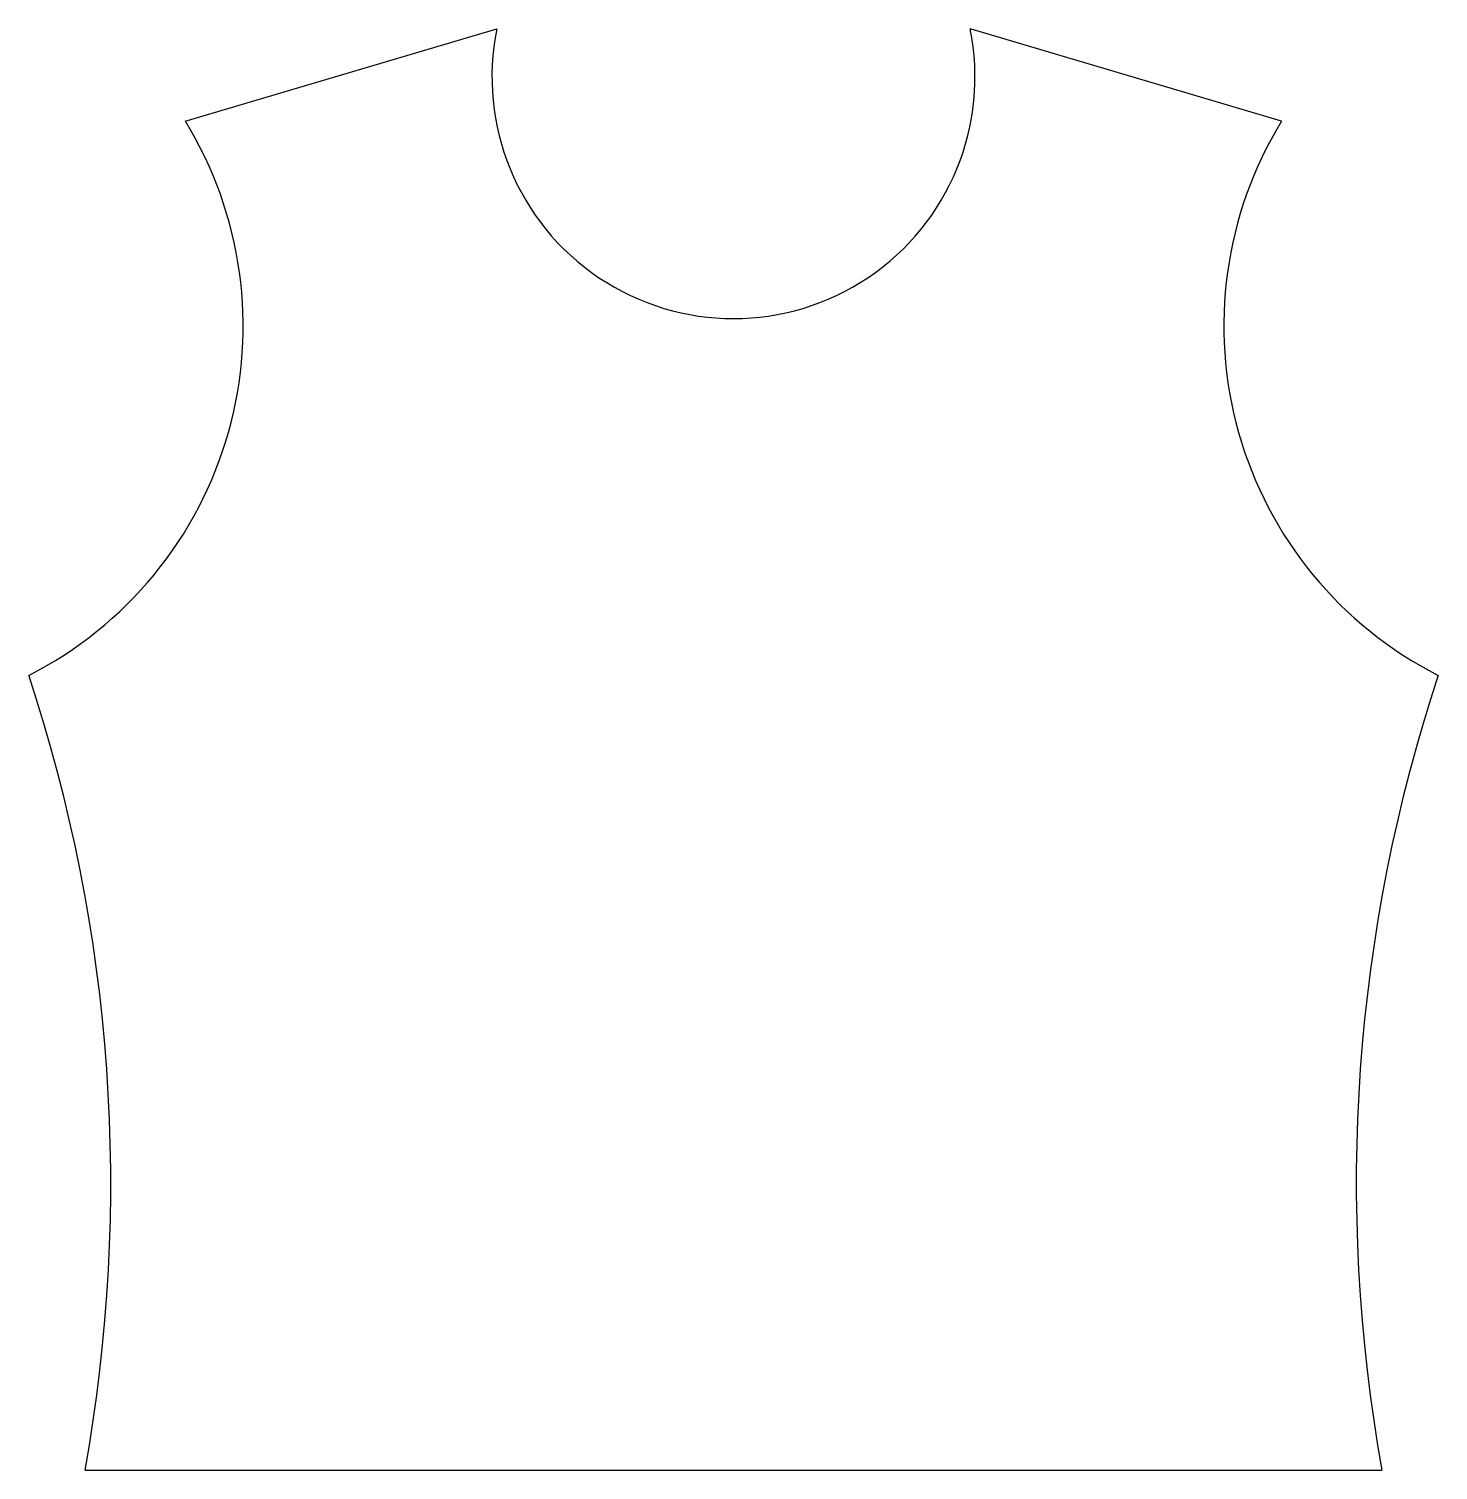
# Model space of a CAD drawing. Header units: inches. Extents: x 5.4 to 24, y 4.1 to 23.1.
import ezdxf

# ---------------------------------------------------------------- set-up
doc = ezdxf.new("R2010")
doc.units = ezdxf.units.IN
doc.header["$MEASUREMENT"] = 0

msp = doc.modelspace()

# ---------------------------------------------------------------- linework, layer by layer
for p, q in [((7.486, 21.931), (11.595, 23.148)), ((21.948, 21.931), (17.839, 23.148)), ((6.164, 4.134), (23.27, 4.134))]:
    msp.add_line(p, q)
for centre, radius, start, end in [((14.717, 22.511), 3.186, 168.4713, 11.5287), ((3.078, 19.228), 5.171, 296.9551, 31.5093), ((26.356, 19.228), 5.171, 148.4907, 243.0449), ((-14.818, 7.918), 21.321, 349.7773, 18.3193), ((44.253, 7.918), 21.321, 161.6807, 190.2227)]:
    msp.add_arc(centre, radius, start, end)

doc.saveas('drawing.dxf')
